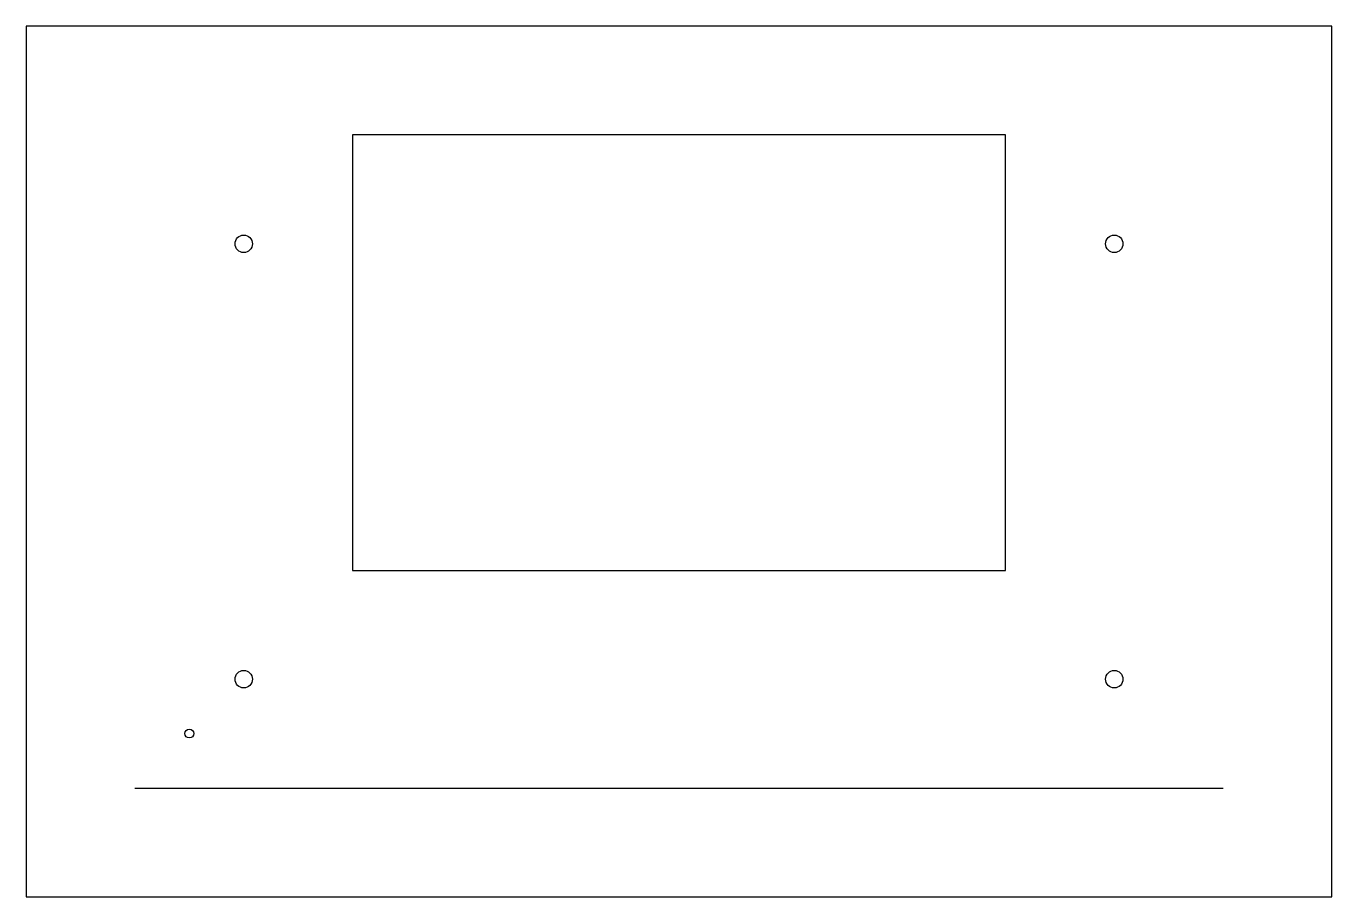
# Model space of a CAD drawing. Header units: metres. Extents: x 0 to 600, y 0 to 400.
import ezdxf

# ---------------------------------------------------------------- set-up
doc = ezdxf.new("R2010")
doc.units = ezdxf.units.M

msp = doc.modelspace()

# ---------------------------------------------------------------- linework, layer by layer
at = {"layer": 'Drill_8mm'}
for centre in [(100, 300, -12), (500, 300, -12), (100, 100, -12), (500, 100, -12)]:
    msp.add_circle(centre, 4, dxfattribs=at)
at = {"layer": 'Pocket_cajeo', "elevation": -8}
msp.add_lwpolyline([(150, 150), (450, 150), (450, 350), (150, 350)], close=True, dxfattribs=at)
at = {"layer": 'Profile', "elevation": 18}
msp.add_lwpolyline([(0, 0), (600, 0), (600, 400), (0, 400)], close=True, dxfattribs=at)
at = {"layer": 'ref_marcas'}
msp.add_line((50, 50), (550, 50), dxfattribs=at)
msp.add_circle((75, 75), 2, dxfattribs=at)

doc.saveas('drawing.dxf')
